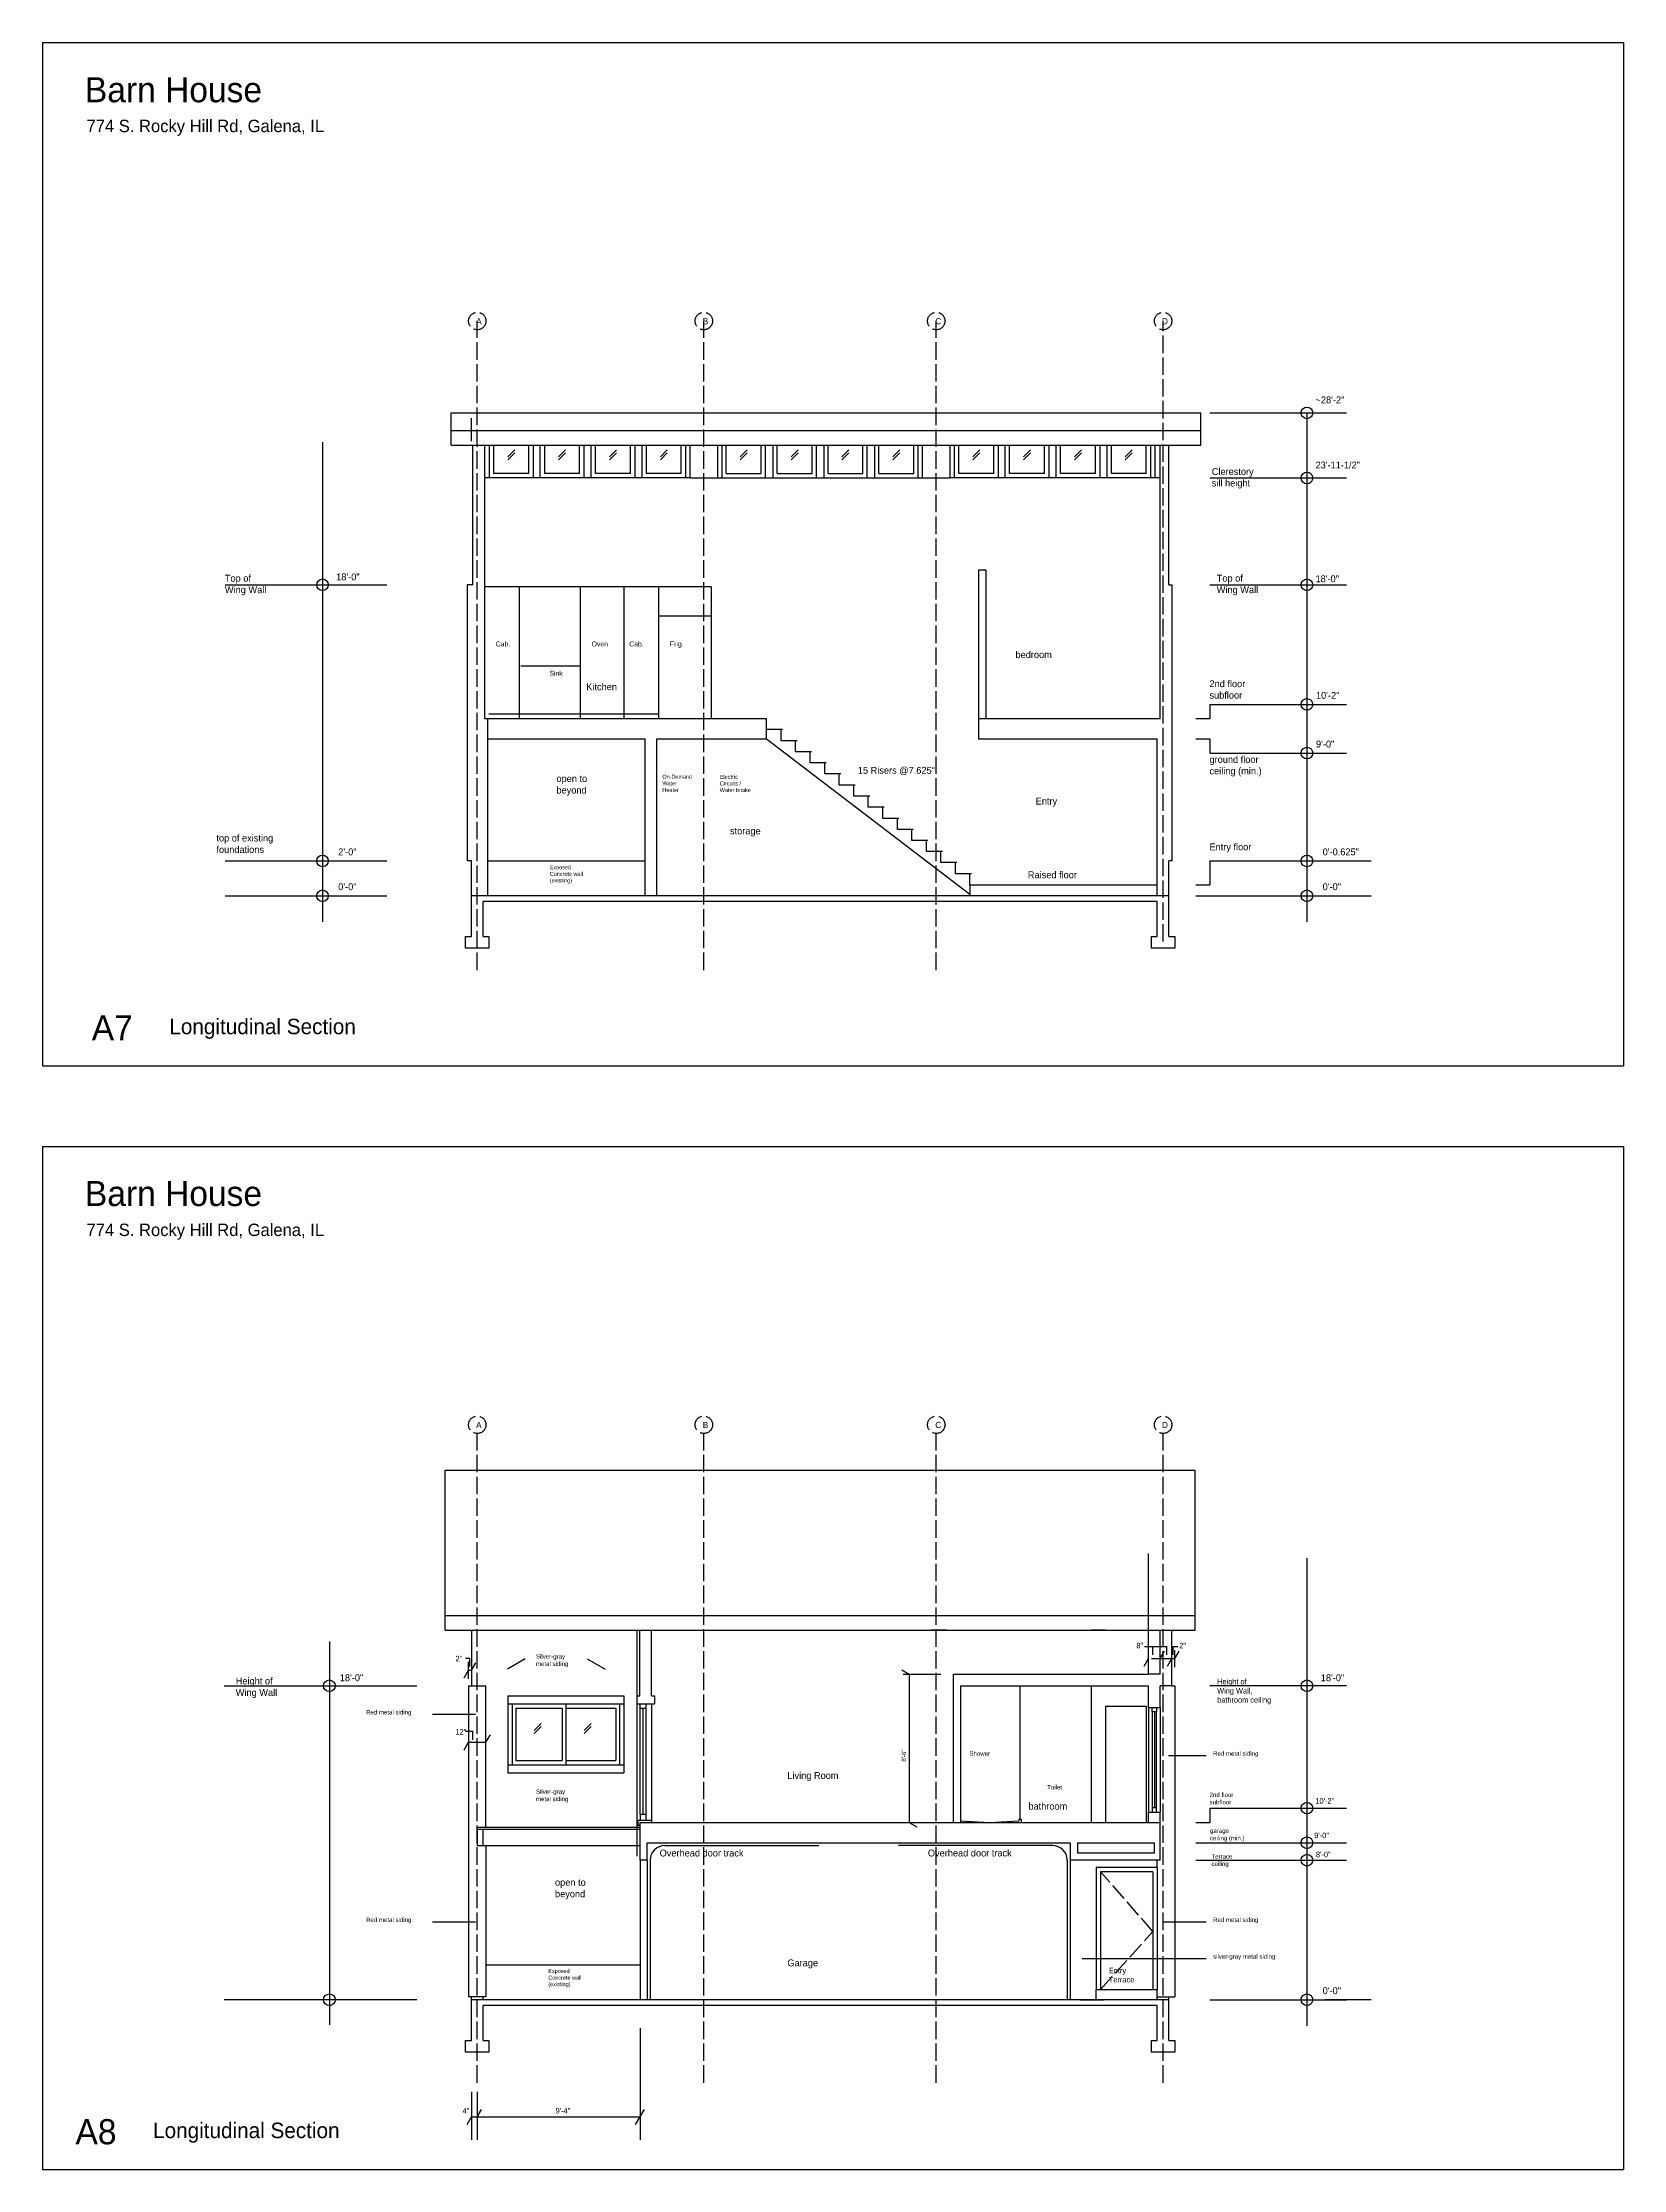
# Model space of a CAD drawing. Header units: inches. Extents: x 967 to 5652, y 0 to 2983.
# Drawn here: x 3365 to 4453, y 1519 to 2983 of the extents above; entities that cross this region are included whole.
import ezdxf

# ---------------------------------------------------------------- set-up
doc = ezdxf.new("R2010")
doc.units = ezdxf.units.IN
doc.header["$MEASUREMENT"] = 0
doc.linetypes.add('ACAD_ISO02W100', pattern=[15, 12, -3])
for name, color, linetype in [('const', 7, 'Continuous'), ('e1', 7, 'Continuous'), ('e2', 251, 'Continuous'), ('grid', 252, 'ACAD_ISO02W100'), ('millwork', 253, 'Continuous'), ('soffit', 253, 'ACAD_ISO02W100'), ('stairs', 140, 'Continuous'), ('walls', 7, 'Continuous')]:
    doc.layers.add(name, color=color, linetype=linetype)

msp = doc.modelspace()

# ---------------------------------------------------------------- linework, layer by layer
for p, q in [((3365.1, 2982.6), (3365.1, 2278.6)), ((3365.1, 2982.6), (4453.1, 2982.6)), ((4453.1, 2982.6), (4453.1, 2278.6)), ((3365.1, 2278.6), (4453.1, 2278.6)), ((3365.1, 2223.1), (3365.1, 1519.1)), ((3365.1, 2223.1), (4453.1, 2223.1)), ((4453.1, 2223.1), (4453.1, 1519.1)), ((3365.1, 1519.1), (4453.1, 1519.1))]:
    msp.add_line(p, q)
at = {"layer": 'const'}
for p, q in [((4134.3, 1870.6), (4137.3, 1875.8)), ((4144.3, 1870.6), (4147.3, 1875.8)), ((3655.3, 1857.4), (3658.3, 1862.6)), ((3660.3, 1862.6), (3663.3, 1867.8)), ((3956.4, 1862.9), (3961.6, 1859.9)), ((4123.3, 1865.4), (4126.3, 1870.6)), ((4139.3, 1865.4), (4142.3, 1870.6)), ((3670.3, 1813), (3673.3, 1818.2)), ((3655.3, 1807.8), (3658.3, 1813)), ((3961.6, 1757.9), (3966.8, 1754.9)), ((3657.3, 1550), (3660.3, 1555.2)), ((3664.3, 1555.2), (3667.3, 1560.4)), ((3773.3, 1550), (3779.3, 1560.4))]:
    msp.add_line(p, q, dxfattribs=at)
at = {"layer": 'e1'}
for p, q in [((4140.3, 2609.5), (4142.3, 2609.5)), ((3660.3, 2419.5), (3657.3, 2419.5)), ((3776.2, 1845), (3776.2, 1890.2)), ((3784.2, 1845), (3784.2, 1890.2)), ((4134.3, 1859.9), (4134.3, 1890.2)), ((4142.3, 1851.9), (4142.3, 1890.2)), ((3991.9, 1859.9), (4126.3, 1859.9)), ((4134.3, 1859.9), (4126.3, 1859.9)), ((3774.2, 1845), (3774.2, 1839.5)), ((3774.2, 1845), (3776.2, 1845)), ((3784.2, 1845), (3786.3, 1845)), ((3786.3, 1845), (3786.3, 1839.5)), ((3996.9, 1851.9), (4126.3, 1851.9)), ((4086.9, 1851.9), (4086.9, 1757.9)), ((4126.3, 1836.9), (4126.3, 1851.9)), ((4134.3, 1836.9), (4134.3, 1851.9)), ((4136.3, 1851.9), (4134.3, 1851.9)), ((4142.3, 1851.9), (4136.3, 1851.9)), ((3774.2, 1839.5), (3786.3, 1839.5)), ((3776.2, 1839.5), (3776.2, 1836.5)), ((3776.2, 1836.5), (3780.3, 1836.5)), ((3778.2, 1836.5), (3778.2, 1763.6)), ((3780.3, 1839.5), (3780.3, 1836.5)), ((4126.3, 1836.9), (4134.3, 1836.9)), ((4128.8, 1833.9), (4128.8, 1836.9)), ((4131.8, 1833.9), (4128.8, 1833.9)), ((4130.3, 1833.9), (4130.3, 1767.9)), ((4131.8, 1836.9), (4131.8, 1833.9)), ((3774.8, 1759.5), (3780.3, 1759.5)), ((3774.8, 1759.5), (3774.8, 1756)), ((3776.3, 1763.5), (3780.3, 1763.5)), ((3776.3, 1763.5), (3776.3, 1759.5)), ((3776.3, 1731.9), (3776.3, 1757.9)), ((3780.3, 1763.5), (3780.3, 1759.5)), ((3780.3, 1759.5), (3784.4, 1759.5)), ((3784.4, 1757.9), (3784.4, 1759.5)), ((3996.9, 1758.9), (4016.9, 1757.9)), ((4016.9, 1757.9), (4036.9, 1758.9)), ((4038.9, 1759.9), (4036.9, 1759.9)), ((4036.9, 1759.9), (4036.9, 1758.9)), ((4038.9, 1757.9), (4038.9, 1759.9)), ((4126.3, 1757.9), (4126.3, 1764.9)), ((4126.3, 1764.9), (4134.3, 1764.9)), ((4131.8, 1767.9), (4128.8, 1767.9)), ((4128.8, 1767.9), (4128.8, 1764.9)), ((4131.8, 1764.9), (4131.8, 1767.9)), ((4134.3, 1757.9), (4134.3, 1764.9)), ((3776.3, 1754.5), (3664.3, 1754.5)), ((3664.3, 1754.5), (3664.3, 1742)), ((3776.3, 1753), (3664.3, 1753)), ((3668.3, 1742), (3668.3, 1753)), ((3774.8, 1756), (3776.3, 1756)), ((3781.3, 1731.9), (3776.3, 1731.9)), ((4134.3, 1731.9), (4072.3, 1731.9))]:
    msp.add_line(p, q, dxfattribs=at)
at = {"layer": 'e2'}
for p, q in [((3660.3, 2708.4), (3660.3, 2724.1)), ((4168.4, 2727.8), (4262.5, 2727.8)), ((4235.3, 2727.8), (4235.3, 2377.6)), ((3557.8, 2707.6), (3557.8, 2377.6)), ((3672.7, 2683), (3672.7, 2705.6)), ((3675.7, 2686), (3675.7, 2705.6)), ((3685.3, 2697.6), (3690.1, 2702.4)), ((3685.3, 2695.6), (3690.1, 2700.4)), ((3699.7, 2686), (3699.7, 2705.6)), ((3702.7, 2705.6), (3702.7, 2683)), ((3707.7, 2683), (3707.7, 2705.6)), ((3710.7, 2686), (3710.7, 2705.6)), ((3720.3, 2697.6), (3725.1, 2702.4)), ((3720.3, 2695.6), (3725.1, 2700.4)), ((3734.7, 2686), (3734.7, 2705.6)), ((3737.7, 2705.6), (3737.7, 2683)), ((3742.7, 2683), (3742.7, 2705.6)), ((3745.7, 2686), (3745.7, 2705.6)), ((3755.3, 2697.6), (3760.1, 2702.4)), ((3755.3, 2695.6), (3760.1, 2700.4)), ((3769.7, 2686), (3769.7, 2705.6)), ((3772.7, 2705.6), (3772.7, 2683)), ((3777.7, 2683), (3777.7, 2705.6)), ((3780.7, 2686), (3780.7, 2705.6)), ((3790.3, 2697.6), (3795.1, 2702.4)), ((3790.3, 2695.6), (3795.1, 2700.4)), ((3804.7, 2686), (3804.7, 2705.6)), ((3807.7, 2705.6), (3807.7, 2683)), ((3810.7, 2705.6), (3810.7, 2683)), ((3829.7, 2705.6), (3829.7, 2683)), ((3832.7, 2705.6), (3832.7, 2683)), ((3835.7, 2686), (3835.7, 2705.6)), ((3845.3, 2697.6), (3850.1, 2702.4)), ((3845.3, 2695.6), (3850.1, 2700.4)), ((3859.7, 2686), (3859.7, 2705.6)), ((3862.7, 2683), (3862.7, 2705.6)), ((3867.7, 2705.6), (3867.7, 2683)), ((3870.7, 2686), (3870.7, 2705.6)), ((3880.3, 2697.6), (3885.1, 2702.4)), ((3880.3, 2695.6), (3885.1, 2700.4)), ((3894.7, 2686), (3894.7, 2705.6)), ((3897.7, 2683), (3897.7, 2705.6)), ((3902.7, 2705.6), (3902.7, 2683)), ((3905.7, 2686), (3905.7, 2705.6)), ((3915.3, 2697.6), (3920.1, 2702.4)), ((3915.3, 2695.6), (3920.1, 2700.4)), ((3929.7, 2686), (3929.7, 2705.6)), ((3932.7, 2683), (3932.7, 2705.6)), ((3937.7, 2705.6), (3937.7, 2683)), ((3940.7, 2686), (3940.7, 2705.6)), ((3950.3, 2697.6), (3955.1, 2702.4)), ((3950.3, 2695.6), (3955.1, 2700.4)), ((3964.7, 2686), (3964.7, 2705.6)), ((3967.7, 2683), (3967.7, 2705.6)), ((3970.7, 2683), (3970.7, 2705.6)), ((3989.7, 2683), (3989.7, 2705.6)), ((3992.7, 2683), (3992.7, 2705.6)), ((3995.7, 2686), (3995.7, 2705.6)), ((4005.3, 2697.6), (4010.1, 2702.4)), ((4005.3, 2695.6), (4010.1, 2700.4)), ((4019.7, 2686), (4019.7, 2705.6)), ((4022.7, 2705.6), (4022.7, 2683)), ((4027.7, 2683), (4027.7, 2705.6)), ((4030.7, 2686), (4030.7, 2705.6)), ((4040.3, 2697.6), (4045.1, 2702.4)), ((4040.3, 2695.6), (4045.1, 2700.4)), ((4054.7, 2686), (4054.7, 2705.6)), ((4057.7, 2705.6), (4057.7, 2683)), ((4062.7, 2683), (4062.7, 2705.6)), ((4065.7, 2686), (4065.7, 2705.6)), ((4075.3, 2697.6), (4080.1, 2702.4)), ((4075.3, 2695.6), (4080.1, 2700.4)), ((4089.7, 2686), (4089.7, 2705.6)), ((4092.7, 2705.6), (4092.7, 2683)), ((4097.7, 2683), (4097.7, 2705.6)), ((4100.7, 2686), (4100.7, 2705.6)), ((4110.3, 2697.6), (4115.1, 2702.4)), ((4110.3, 2695.6), (4115.1, 2700.4)), ((4124.7, 2686), (4124.7, 2705.6)), ((4127.7, 2705.6), (4127.7, 2683)), ((4130.7, 2705.6), (4130.7, 2683)), ((3810.7, 2683), (3669.3, 2683)), ((3699.7, 2686), (3675.7, 2686)), ((3734.7, 2686), (3710.7, 2686)), ((3769.7, 2686), (3745.7, 2686)), ((3804.7, 2686), (3780.7, 2686)), ((3810.7, 2683), (3829.7, 2683)), ((3829.7, 2683), (3989.7, 2683)), ((3835.7, 2686), (3859.7, 2686)), ((3870.7, 2686), (3894.7, 2686)), ((3897.7, 2683), (3902.7, 2683)), ((3905.7, 2686), (3929.7, 2686)), ((3940.7, 2686), (3964.7, 2686)), ((4130.7, 2683), (3989.7, 2683)), ((4019.7, 2686), (3995.7, 2686)), ((4054.7, 2686), (4030.7, 2686)), ((4062.7, 2683), (4057.7, 2683)), ((4089.7, 2686), (4065.7, 2686)), ((4124.7, 2686), (4100.7, 2686)), ((4134.3, 2683), (4130.7, 2683)), ((4168.4, 2683), (4262.5, 2683)), ((3490.9, 2609.5), (3602, 2609.5)), ((3825.3, 2608), (3669.3, 2608)), ((3693.3, 2517.5), (3693.3, 2608)), ((3735.3, 2517.5), (3735.3, 2608)), ((3765.3, 2517.5), (3765.3, 2608)), ((3789.3, 2517.5), (3789.3, 2608)), ((3825.3, 2608), (3825.3, 2517.5)), ((4168.4, 2609.5), (4262.5, 2609.5)), ((3825.3, 2588), (3789.3, 2588)), ((3735.3, 2553.5), (3694.3, 2553.5)), ((3789.3, 2520.5), (3672.3, 2520.5)), ((4158.9, 2517.5), (4168.4, 2517.5)), ((4168.4, 2527.2), (4262.5, 2527.2)), ((4168.4, 2527.2), (4168.4, 2517.5)), ((4158.9, 2503.5), (4168.4, 2503.5)), ((4168.4, 2503.5), (4168.4, 2493.7)), ((4168.4, 2493.7), (4262.5, 2493.7)), ((3490.9, 2419.5), (3602, 2419.5)), ((3671.3, 2419.5), (3779.8, 2419.5)), ((4168.4, 2419.5), (4262.5, 2419.5)), ((4168.4, 2419.5), (4168.4, 2403.1)), ((4247.7, 2419.5), (4279.6, 2419.5)), ((4158.9, 2403.1), (4168.4, 2403.1)), ((3490.9, 2395.5), (3585, 2395.5)), ((3570.2, 2395.5), (3602, 2395.5)), ((4158.9, 2395.5), (4262.5, 2395.5)), ((4247.7, 2395.5), (4279.6, 2395.5)), ((4126.3, 1859.9), (4126.3, 1942.9)), ((4235.3, 1939.8), (4235.3, 1618)), ((3660.3, 1890.2), (3660.3, 1851.9)), ((3774.2, 1890.2), (3774.2, 1845)), ((3562.5, 1882.3), (3562.5, 1618.5)), ((4123.4, 1879), (4138.9, 1879)), ((4126.3, 1864.8), (4126.3, 1876.4)), ((4129.3, 1873.2), (4129.3, 1879)), ((4138.9, 1873.2), (4138.9, 1879)), ((4143.3, 1879), (4146.4, 1879)), ((4143.3, 1873.2), (4143.3, 1879)), ((4144.3, 1864.8), (4144.3, 1876.4)), ((3656.1, 1871), (3659.3, 1871)), ((3658.3, 1856.8), (3658.3, 1868.4)), ((3658.3, 1862.6), (3660.3, 1862.6)), ((3659.3, 1865.2), (3659.3, 1871)), ((3697.3, 1870.4), (3685, 1863.4)), ((3740, 1870.4), (3752.4, 1863.4)), ((3957.4, 1859.9), (3983.4, 1859.9)), ((3961.6, 1859.9), (3961.6, 1757.9)), ((4128.3, 1870.6), (4144.3, 1870.6)), ((3490.1, 1851.9), (3622.6, 1851.9)), ((3658.3, 1851.9), (3658.3, 1637.9)), ((3658.3, 1851.9), (3670.3, 1851.9)), ((3658.3, 1851.9), (3660.3, 1851.9)), ((3670.3, 1754.5), (3670.3, 1851.9)), ((3685.4, 1845), (3685.4, 1791.9)), ((3685.4, 1845), (3765.2, 1845)), ((3765.2, 1845), (3765.2, 1791.9)), ((4037.9, 1759.9), (4037.9, 1851.9)), ((4142.3, 1851.9), (4144.3, 1851.9)), ((4144.3, 1851.9), (4144.3, 1637.9)), ((4262.5, 1851.9), (4168.4, 1851.9)), ((3633.5, 1832.3), (3663, 1832.3)), ((3685.4, 1839.5), (3765.2, 1839.5)), ((3685.4, 1839.5), (3685.4, 1797.5)), ((3688.4, 1839.5), (3688.4, 1797.5)), ((3690.9, 1836.5), (3722.8, 1836.5)), ((3690.9, 1836.5), (3690.9, 1800.5)), ((3722.8, 1836.5), (3722.8, 1800.5)), ((3725.3, 1839.5), (3725.3, 1797.5)), ((3725.3, 1836.5), (3759.7, 1836.5)), ((3759.7, 1836.5), (3759.7, 1800.5)), ((3762.2, 1839.5), (3762.2, 1797.5)), ((3774.2, 1839.5), (3774.2, 1734.6)), ((3776.2, 1836.5), (3776.2, 1763.6)), ((3780.2, 1836.5), (3780.2, 1763.6)), ((3784.3, 1839.5), (3784.3, 1759.5)), ((4096.6, 1837.9), (4096.6, 1757.9)), ((4096.6, 1837.9), (4124.6, 1837.9)), ((4124.6, 1837.9), (4124.6, 1757.9)), ((4126.3, 1836.9), (4126.3, 1764.9)), ((4128.8, 1833.9), (4128.8, 1767.9)), ((4131.8, 1767.9), (4131.8, 1833.9)), ((4134.3, 1836.9), (4134.3, 1764.9)), ((3656.1, 1820.6), (3661.3, 1820.6)), ((3661.3, 1814.8), (3661.3, 1820.6)), ((3670.3, 1807.2), (3670.3, 1818.8)), ((3703.5, 1821.1), (3708.3, 1825.9)), ((3703.5, 1819.1), (3708.3, 1823.9)), ((3737.9, 1821.1), (3742.7, 1825.9)), ((3737.9, 1819.1), (3742.7, 1823.9)), ((3658.3, 1813), (3670.3, 1813)), ((3690.9, 1800.5), (3722.8, 1800.5)), ((3725.3, 1800.5), (3759.7, 1800.5)), ((4140, 1803.9), (4166, 1803.9)), ((3685.4, 1797.5), (3765.2, 1797.5)), ((3685.4, 1791.9), (3765.2, 1791.9)), ((4158.9, 1757.9), (4168.4, 1757.9)), ((4168.4, 1767.7), (4262.5, 1767.7)), ((4168.4, 1767.7), (4168.4, 1757.9)), ((3668.3, 1742), (3776.3, 1742)), ((3670.3, 1742), (3670.3, 1637.9)), ((3793.3, 1741.9), (3899.3, 1741.9)), ((4060.3, 1741.9), (3954.3, 1741.9)), ((4158.9, 1743.9), (4262.5, 1743.9)), ((3776.3, 1731.9), (3776.3, 1635.9)), ((3781.3, 1731.9), (3781.3, 1635.9)), ((4072.3, 1731.9), (4072.3, 1635.9)), ((4132.3, 1726.9), (4132.3, 1731.9)), ((4158.9, 1731.9), (4262.5, 1731.9)), ((4132.3, 1726.9), (4090.3, 1726.9)), ((4090.3, 1726.9), (4090.3, 1642.9)), ((4093.3, 1723.9), (4093.3, 1642.9)), ((4129.3, 1723.9), (4093.3, 1723.9)), ((4129.3, 1723.9), (4129.3, 1642.9)), ((4132.3, 1726.9), (4132.3, 1642.9)), ((3633.5, 1689.5), (3663, 1689.5)), ((4136.5, 1689.5), (4166, 1689.5)), ((3670.3, 1659.9), (3776.3, 1659.9)), ((4080.7, 1664.2), (4166, 1664.2)), ((4090.3, 1642.9), (4132.3, 1642.9)), ((4090.3, 1635.9), (4090.3, 1642.9)), ((4132.3, 1635.9), (4132.3, 1642.9)), ((3622.6, 1635.9), (3490.1, 1635.9)), ((3670.3, 1637.9), (3658.3, 1637.9)), ((3660.3, 1635.9), (3660.3, 1637.9)), ((3668.3, 1635.9), (3668.3, 1637.9)), ((4132.3, 1637.9), (4144.3, 1637.9)), ((4140.3, 1635.9), (4140.3, 1637.9)), ((4168.4, 1635.9), (4262.5, 1635.9)), ((4247.7, 1636), (4279.6, 1636)), ((3776.3, 1616.2), (3776.3, 1539.5)), ((3660.3, 1572.6), (3660.3, 1539.5)), ((3664.3, 1572.6), (3664.3, 1539.5)), ((3660.3, 1555.2), (3776.3, 1555.2)), ((3664.3, 1555.2), (3776.3, 1555.2))]:
    msp.add_line(p, q, dxfattribs=at)
for centre in [(4235.3, 2727.8), (4235.3, 2683), (3557.8, 2609.5), (4235.3, 2609.5), (4235.3, 2527.2), (4235.3, 2493.7), (3557.8, 2419.5), (4235.3, 2419.5), (3557.8, 2395.5), (4235.3, 2395.5), (3562.5, 1851.9), (4235.3, 1851.9), (4235.3, 1767.7), (4235.3, 1743.9), (4235.3, 1731.9), (3562.5, 1635.9), (4235.3, 1635.9)]:
    msp.add_circle(centre, 4, dxfattribs=at)
for centre, start, end in [((3793.3, 1731.9), 90, 180), ((4060.3, 1731.9), 0, 90)]:
    msp.add_arc(centre, 10, start, end, dxfattribs=at)
at = {"layer": 'grid'}
for p, q in [((3664.3, 2344.4), (3664.3, 2791)), ((3820.2, 2344.4), (3820.2, 2791)), ((3980.2, 2344.4), (3980.2, 2791)), ((4136.3, 2364), (4136.3, 2791)), ((3664.3, 1578.8), (3664.3, 2025.5)), ((3820.2, 1578.8), (3820.2, 2025.5)), ((3980.2, 1578.8), (3980.2, 2025.5)), ((4136.3, 1578.8), (4136.3, 2025.5))]:
    msp.add_line(p, q, dxfattribs=at)
for centre in [(3664.3, 2791), (3820.2, 2791), (3980.2, 2791), (4136.3, 2791), (3664.3, 2031.5), (3820.2, 2031.5), (3980.2, 2031.5), (4136.3, 2031.5)]:
    msp.add_circle(centre, 6, dxfattribs=at)
at = {"layer": 'millwork'}
for p, q in [((3646.3, 2715.6), (3646.3, 2727.8)), ((3646.3, 2727.8), (4162.3, 2727.8)), ((4162.3, 2715.6), (4162.3, 2727.8)), ((3642.3, 1900.2), (3642.3, 2000.2)), ((3642.3, 2000.2), (4158.3, 2000.2)), ((4158.3, 1900.2), (4158.3, 2000.2))]:
    msp.add_line(p, q, dxfattribs=at)
at = {"layer": 'soffit'}
for p, q in [((4129.3, 1682.9), (4093.3, 1723.9)), ((4093.3, 1642.9), (4129.3, 1682.9))]:
    msp.add_line(p, q, dxfattribs=at)
at = {"layer": 'stairs'}
for p, q in [((3874.4, 2509.9), (3863.4, 2509.9)), ((3873.4, 2502.2), (3873.4, 2509.9)), ((3884.4, 2502.2), (3873.4, 2502.2)), ((3883.4, 2494.6), (3883.4, 2502.2)), ((3894.4, 2494.6), (3883.4, 2494.6)), ((3893.4, 2487), (3893.4, 2494.6)), ((3904.4, 2487), (3893.4, 2487)), ((3903.4, 2479.4), (3903.4, 2487)), ((3914.4, 2479.4), (3903.4, 2479.4)), ((3913.4, 2471.7), (3913.4, 2479.4)), ((3924.4, 2471.7), (3913.4, 2471.7)), ((3923.4, 2464.1), (3923.4, 2471.7)), ((3934.4, 2464.1), (3923.4, 2464.1)), ((3933.4, 2456.5), (3933.4, 2464.1)), ((3944.4, 2456.5), (3933.4, 2456.5)), ((3943.4, 2448.8), (3943.4, 2456.5)), ((3954.4, 2448.8), (3943.4, 2448.8)), ((3953.4, 2441.2), (3953.4, 2448.8)), ((3964.4, 2441.2), (3953.4, 2441.2)), ((3963.4, 2433.6), (3963.4, 2441.2)), ((3974.4, 2433.6), (3963.4, 2433.6)), ((3973.4, 2426), (3973.4, 2433.6)), ((3984.4, 2426), (3973.4, 2426)), ((3983.4, 2418.3), (3983.4, 2426)), ((3994.4, 2418.3), (3983.4, 2418.3)), ((3993.4, 2410.7), (3993.4, 2418.3)), ((4004.4, 2410.7), (3993.4, 2410.7)), ((4003.4, 2403.1), (4003.4, 2410.7))]:
    msp.add_line(p, q, dxfattribs=at)
at = {"layer": 'walls'}
for p, q in [((3646.3, 2705.6), (3646.3, 2715.6)), ((3646.3, 2715.6), (4162.3, 2715.6)), ((4162.3, 2705.6), (4162.3, 2715.6)), ((3646.3, 2705.6), (4162.3, 2705.6)), ((3661.3, 2609.5), (3661.3, 2705.6)), ((3669.3, 2705.6), (3669.3, 2517.5)), ((4134.3, 2517.5), (4134.3, 2705.6)), ((4140.3, 2609.5), (4140.3, 2705.6)), ((3657.3, 2609.5), (3657.3, 2419.5)), ((3661.3, 2609.5), (3657.3, 2609.5)), ((4009.3, 2619.5), (4009.3, 2503.5)), ((4014.3, 2619.5), (4009.3, 2619.5)), ((4014.3, 2619.5), (4014.3, 2517.5)), ((4142.3, 2609.5), (4142.3, 2419.5)), ((3669.3, 2517.5), (3863.4, 2517.5)), ((3671.3, 2517.5), (3671.3, 2395.5)), ((3863.4, 2503.5), (3863.4, 2517.5)), ((4009.3, 2517.5), (4134.3, 2517.5)), ((3671.3, 2503.5), (3779.8, 2503.5)), ((3779.8, 2395.5), (3779.8, 2503.5)), ((3787.8, 2395.5), (3787.8, 2503.5)), ((3787.8, 2503.5), (3863.4, 2503.5)), ((3863.4, 2503.5), (4003.4, 2396.7)), ((4009.3, 2503.5), (4132.3, 2503.5)), ((4132.3, 2395.5), (4132.3, 2503.5)), ((3660.3, 2367.5), (3660.3, 2419.5)), ((4140.3, 2367.5), (4140.3, 2419.5)), ((4142.3, 2419.5), (4140.3, 2419.5)), ((4003.4, 2403.1), (4003.4, 2395.5)), ((4003.4, 2403.1), (4132.3, 2403.1)), ((4140.3, 2395.5), (3660.3, 2395.5)), ((4132.3, 2391.5), (3668.3, 2391.5)), ((3668.3, 2367.5), (3668.3, 2391.5)), ((4132.3, 2367.5), (4132.3, 2391.5)), ((3656.3, 2367.5), (3660.3, 2367.5)), ((3656.3, 2359.5), (3656.3, 2367.5)), ((3672.3, 2359.5), (3656.3, 2359.5)), ((3668.3, 2367.5), (3672.3, 2367.5)), ((3672.3, 2367.5), (3672.3, 2359.5)), ((4128.3, 2359.5), (4128.3, 2367.5)), ((4128.3, 2367.5), (4132.3, 2367.5)), ((4144.3, 2359.5), (4128.3, 2359.5)), ((4140.3, 2367.5), (4144.3, 2367.5)), ((4144.3, 2367.5), (4144.3, 2359.5)), ((3642.3, 1890.2), (3642.3, 1900.2)), ((3642.3, 1900.2), (4158.3, 1900.2)), ((3642.3, 1890.2), (4158.3, 1890.2)), ((3987.2, 1890.2), (3976.5, 1890.2)), ((4096.6, 1890.2), (4086.9, 1890.2)), ((4158.3, 1890.2), (4158.3, 1900.2)), ((3991.9, 1859.9), (3991.9, 1757.9)), ((3996.9, 1851.9), (3996.9, 1757.9)), ((3776.3, 1757.9), (4134.3, 1757.9)), ((4134.3, 1731.9), (4134.3, 1757.9)), ((3664.3, 1742), (3668.3, 1742)), ((3781.3, 1743.9), (4072.3, 1743.9)), ((3781.3, 1731.9), (3781.3, 1743.9)), ((4072.3, 1743.9), (4072.3, 1731.9)), ((4077.3, 1743.9), (4077.3, 1736.9)), ((4077.3, 1743.9), (4130.3, 1743.9)), ((4130.3, 1736.9), (4130.3, 1743.9)), ((3783.3, 1731.9), (3783.3, 1635.9)), ((4070.3, 1731.9), (4070.3, 1635.9)), ((4077.3, 1736.9), (4130.3, 1736.9)), ((4140.3, 1635.9), (3660.3, 1635.9)), ((3660.3, 1607.9), (3660.3, 1635.9)), ((4132.3, 1631.9), (3668.3, 1631.9)), ((3668.3, 1607.9), (3668.3, 1631.9)), ((4079.3, 1635.9), (4095.3, 1635.9)), ((4132.3, 1607.9), (4132.3, 1631.9)), ((4140.3, 1607.9), (4140.3, 1635.9)), ((3656.3, 1607.9), (3660.3, 1607.9)), ((3656.3, 1599.9), (3656.3, 1607.9)), ((3672.3, 1599.9), (3656.3, 1599.9)), ((3668.3, 1607.9), (3672.3, 1607.9)), ((3672.3, 1607.9), (3672.3, 1599.9)), ((4128.3, 1599.9), (4128.3, 1607.9)), ((4128.3, 1607.9), (4132.3, 1607.9)), ((4144.3, 1599.9), (4128.3, 1599.9)), ((4140.3, 1607.9), (4144.3, 1607.9)), ((4144.3, 1607.9), (4144.3, 1599.9))]:
    msp.add_line(p, q, dxfattribs=at)

# ---------------------------------------------------------------- texts
at = {"layer": 'const', "attachment_point": 1}
for s, insert, char_height, width in [('Barn House', (3394.3, 2958.8), 17.26, 6582.049), ('774 S. Rocky Hill Rd, Galena, IL', (3395.4, 2929.5), 8.525, 3250.395), ('A', (3663.5, 2793), 4.26, 1625.197), ('B', (3819.5, 2793), 4.26, 1625.197), ('C', (3979.5, 2793), 4.26, 1625.197), ('D', (4135.5, 2793), 4.26, 1625.197), ('~28\'-2"', (4241.2, 2739.1), 4.74, 1805.775), ('23\'-11-1/2"', (4241.2, 2694.3), 4.736, 1805.775), ('Clerestory^Jsill height', (4169.8, 2689.8), 4.736, 1805.775), ('\\PTop of\\PWing Wall', (3490.6, 2624.3), 4.74, 1805.775), ('18\'-0"', (3567.2, 2617.3), 4.74, 1805.775), ('\\PTop of\\PWing Wall', (4173.2, 2624.3), 4.74, 1805.775), ('\\P18\'-0"', (4241.2, 2623.9), 4.74, 1805.775), ('\\pt3.4098;Cab.', (3677, 2570.5), 3.41, 1300.158), ('\\pt3.4098;Oven', (3743, 2570.5), 3.41, 1300.158), ('\\pt3.4098;Cab.', (3768.9, 2570.5), 3.41, 1300.158), ('\\pt3.4098;Frig.', (3796.9, 2570.5), 3.41, 1300.158), ('bedroom', (4034.7, 2563.8), 4.74, 1805.775), ('\\pt3.4098;Sink', (3714, 2550.3), 3.41, 1300.158), ('Kitchen', (3739.3, 2541.7), 4.74, 1805.775), ('2nd floor^Jsubfloor', (4168.2, 2543.8), 4.736, 1805.775), ('10\'-2"', (4241.5, 2535.8), 4.74, 1805.775), ('ground floor^Jceiling (min.)', (4168.2, 2491.7), 4.736, 1805.775), ('9\'-0"', (4241.5, 2502.3), 4.74, 1805.775), ('open to^Jbeyond', (3718.8, 2478.5), 4.736, 1805.775), ('\\pt2.7279;On-Demand^JWater^JHeater', (3791.7, 2478.8), 2.728, 1040.126), ('\\pt2.7279;Electric^JCircuits /^JWater Intake', (3831.2, 2478.7), 2.728, 1040.126), ('15 Risers @7.625"', (3926.2, 2484.2), 4.736, 1805.775), ('Entry', (4048.6, 2463), 4.74, 1805.775), ('top of existing^Jfoundations', (3484.8, 2437.6), 4.736, 1805.775), ('storage', (3838.2, 2442.5), 4.74, 1805.775), ('Entry floor', (4168.2, 2431.5), 4.736, 1805.775), ('2\'-0"', (3568.6, 2428.1), 4.74, 1805.775), ('\\pt2.7279;Exposed^JConcrete wall^J(existing)', (3714.2, 2416.5), 2.728, 1040.126), ('0\'-0.625"', (4246.1, 2428.1), 4.74, 1805.775), ('0\'-0"', (3568.6, 2404.1), 4.74, 1805.775), ('Raised floor', (4043.2, 2412.3), 4.736, 1805.775), ('0\'-0"', (4246.1, 2404.1), 4.74, 1805.775), ('A7', (3399, 2313.3), 17.26, 6582.049), ('Longitudinal Section', (3452.4, 2310.9), 10.656, 4062.993), ('Barn House', (3394.3, 2199.3), 17.26, 6582.049), ('774 S. Rocky Hill Rd, Galena, IL', (3395.4, 2169.9), 8.525, 3250.395), ('A', (3663.5, 2033.5), 4.26, 1625.197), ('B', (3819.5, 2033.5), 4.26, 1625.197), ('C', (3979.5, 2033.5), 4.26, 1625.197), ('D', (4135.5, 2033.5), 4.26, 1625.197), ('Silver-gray^Jmetal siding', (3704.7, 1873.6), 3.031, 1155.696), ('8"', (4117.9, 1881.5), 3.79, 1444.62), ('2"', (4147.4, 1881.5), 3.79, 1444.62), ('18\'-0"', (3569.7, 1859.8), 4.74, 1805.775), ('2"', (3649.3, 1872.5), 3.79, 1444.62), ('18\'-0"', (4244.8, 1859.8), 4.74, 1805.775), ('Height of \\PWing Wall', (3498.1, 1857.6), 4.74, 1805.775), ('Height of \\PWing Wall,^Jbathroom ceiling', (4173.5, 1856.7), 3.789, 1444.62), ('Red metal siding', (3587.8, 1835.2), 3.031, 1155.696), ('12"', (3649.3, 1822.1), 3.79, 1444.62), ('Shower', (4003, 1806.8), 3.03, 1155.696), ('Red metal siding', (4170.7, 1806.8), 3.031, 1155.696), ('Living Room', (3877.7, 1792.5), 4.736, 1805.775), ('Silver-gray^Jmetal siding', (3704.7, 1780.6), 3.031, 1155.696), ('bathroom', (4043.6, 1771.4), 4.74, 1805.775), ('Toilet', (4056.5, 1783.6), 3.03, 1155.696), ('2nd floor^Jsubfloor', (4168.3, 1778.4), 3.031, 1155.696), ('10\'-2"', (4241.1, 1774.6), 3.79, 1444.62), ('garage^Jceiling (min.)', (4168.6, 1753.7), 3.031, 1155.696), ('9\'-0"', (4240.3, 1750.8), 3.79, 1444.62), ('Overhead door track', (3789.8, 1739.2), 4.736, 1805.775), ('Overhead door track', (3974.4, 1739.2), 4.736, 1805.775), ('Terrace^Jceiling', (4169.6, 1736), 3.031, 1155.696), ('8\'-0"', (4241.5, 1737.7), 3.79, 1444.62), ('open to^Jbeyond', (3717.8, 1719), 4.736, 1805.775), ('Red metal siding', (3587.8, 1692.4), 3.031, 1155.696), ('Red metal siding', (4170.7, 1692.4), 3.031, 1155.696), ('\\pt2.7279;Exposed^JConcrete wall^J(existing)', (3713.2, 1657), 2.728, 1040.126), ('Garage', (3877.7, 1663.6), 4.74, 1805.775), ('Entry^JTerrace', (4099, 1657.9), 3.789, 1444.62), ('silver-gray metal siding', (4170.7, 1667.1), 3.031, 1155.696), ('0\'-0"', (4246.1, 1644.5), 4.74, 1805.775), ('A8', (3387.8, 1553.7), 17.26, 6582.049), ('Longitudinal Section', (3441.2, 1551.3), 10.656, 4062.993), ('4"', (3654.2, 1561.4), 3.79, 1444.62), ('9\'-4"', (3718.2, 1561.4), 3.79, 1444.62)]:
    msp.add_mtext(s, dxfattribs=dict(at, insert=insert, char_height=char_height, width=width))
at = {"layer": 'const', "insert": (3956.4, 1799.7), "char_height": 3.03, "width": 1155.696, "attachment_point": 1, "rotation": 90}
msp.add_mtext('8\'-6"', dxfattribs=at)

doc.saveas('drawing.dxf')
